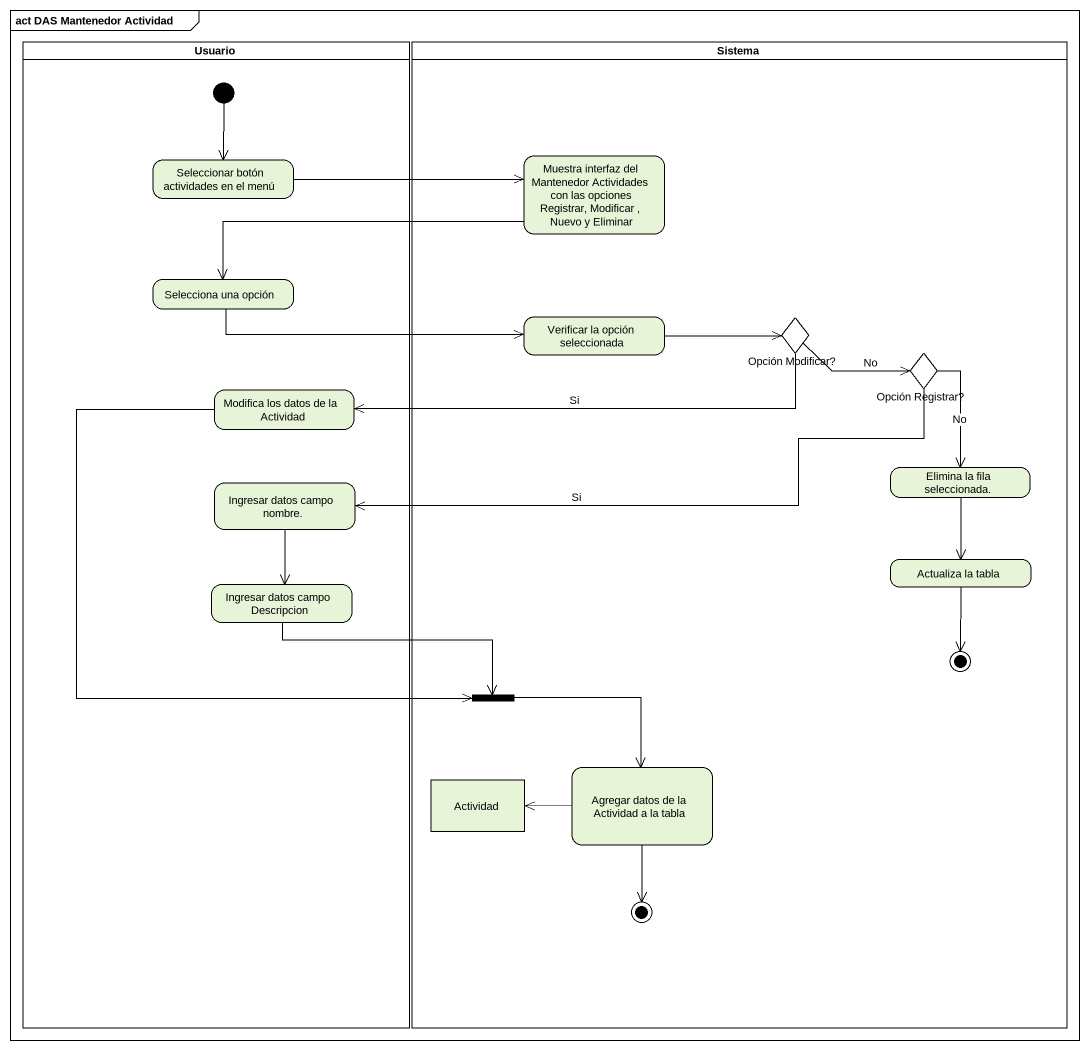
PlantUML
@startuml
mainframe act DAS Mantenedor Actividad
hide empty description
state Usuario <<partition>> {
  state "Seleccionar botón actividades en el menú" as Seleccionar_botón
  state "Selecciona una opción" as Selecciona_una_opción
  state "Modifica los datos de la Actividad" as Modifica_los_datos_de_la
  state "Ingresar datos campo nombre." as Ingresar_datos_campo_nombre
  state "Ingresar datos campo Descripcion" as Ingresar_datos_campo
  [*] --> Seleccionar_botón
}
state Sistema <<partition>> {
  state "Muestra interfaz del Mantenedor Actividades con las opciones Registrar, Modificar , Nuevo y Eliminar" as Muestra_interfaz_del
  state "Verificar la opción seleccionada" as Verificar_la_opción
  state "Opción Modificar?" as Opción_Modificar <<choice>>
  state "Opción Registrar?" as Opción_Registrar <<choice>>
  state "Elimina la fila seleccionada." as Elimina_la_fila_seleccionada
  state "Actualiza la tabla" as Actualiza_la_tabla
  state final1 <<end>>
  state fork1 <<join>>
  state Actividad <<object>>
  state "Agregar datos de la Actividad a la tabla" as Agregar_datos_de_la
  state final2 <<end>>
}
Seleccionar_botón -right-> Muestra_interfaz_del
Muestra_interfaz_del -left-> Selecciona_una_opción
Selecciona_una_opción -right-> Verificar_la_opción
Verificar_la_opción -right-> Opción_Modificar
Opción_Modificar -right-> Opción_Registrar : No
Opción_Modificar -left-> Modifica_los_datos_de_la : Si
Opción_Registrar --> Elimina_la_fila_seleccionada : No
Opción_Registrar -left-> Ingresar_datos_campo_nombre : Si
Modifica_los_datos_de_la --> fork1
Elimina_la_fila_seleccionada --> Actualiza_la_tabla
Ingresar_datos_campo_nombre --> Ingresar_datos_campo
Actualiza_la_tabla --> final1
Ingresar_datos_campo -right-> fork1
fork1 --> Agregar_datos_de_la
Agregar_datos_de_la -left-> Actividad
Agregar_datos_de_la --> final2
@enduml
